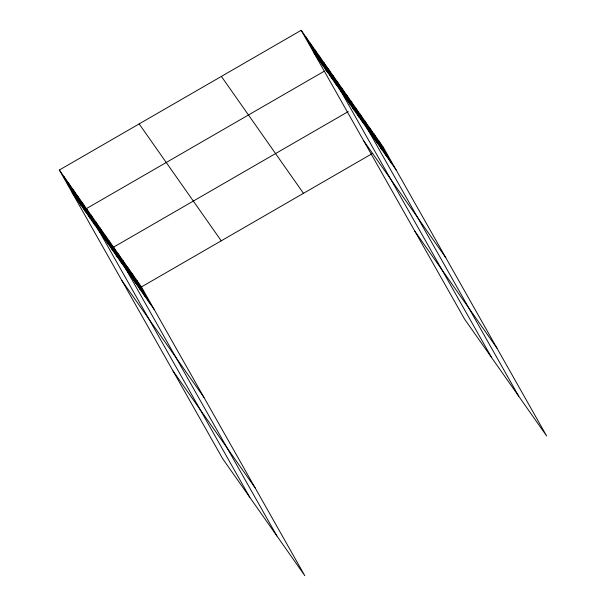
<?xml version="1.0" encoding="UTF-8"?>
<svg xmlns="http://www.w3.org/2000/svg" width="606" height="606" viewBox="0 0 606 606"><rect width="100%" height="100%" fill="white"/><g stroke="black" fill="none" stroke-linecap="round" stroke-linejoin="round"><path stroke-width="0.91" d="M59.35 170.021L141.44 286.933L304.818 575.7L222.728 458.787L59.35 170.021L301.182 30.3L383.272 147.213L546.65 435.979L464.56 319.067L301.182 30.3M324.286 71.182L86.438 208.6L249.816 497.367M325.876 70.266L328.278 68.879L491.655 357.646M348.185 111.61L113.527 247.18L276.904 535.954M352.972 108.845L355.366 107.459L518.744 396.233M141.44 286.933L372.099 153.666M380.879 148.591L383.272 147.213M314.006 52.957L396.097 169.869M363.691 140.774L445.781 257.686M414.875 231.25L496.973 348.162M221.379 76.409L303.47 193.322M139.153 123.912L221.243 240.824M72.167 192.678L154.257 309.59M121.851 280.495L203.942 397.407M173.043 370.97L255.134 487.883M378.621 140.584L391.446 163.249M373.97 133.964L386.795 156.621M369.319 127.336L382.144 149.993M364.668 120.708L377.485 143.372M360.017 114.087L372.834 136.744M350.851 101.028L363.668 123.692M346.337 94.604L359.153 117.261M341.822 88.173L354.639 110.83M337.307 81.742L350.124 104.399M332.792 75.311L345.609 97.967M323.763 62.448L336.58 85.113M319.241 56.017L332.065 78.682M314.726 49.594L327.551 72.25M310.211 43.162L323.036 65.819M305.697 36.731L318.521 59.388M136.789 280.305L149.606 302.97M132.138 273.685L144.955 296.342M127.48 267.057L140.304 289.713M122.829 260.428L135.653 283.093M118.178 253.808L131.002 276.465M109.012 240.749L121.836 263.413M104.497 234.325L117.314 256.982M99.982 227.894L112.799 250.551M95.468 221.463L108.285 244.12M90.953 215.032L103.77 237.688M81.924 202.169L94.741 224.834M77.409 195.738L90.226 218.402M72.894 189.314L85.711 211.971M68.38 182.883L81.196 205.54M63.865 176.452L76.682 199.109"/></g></svg>
